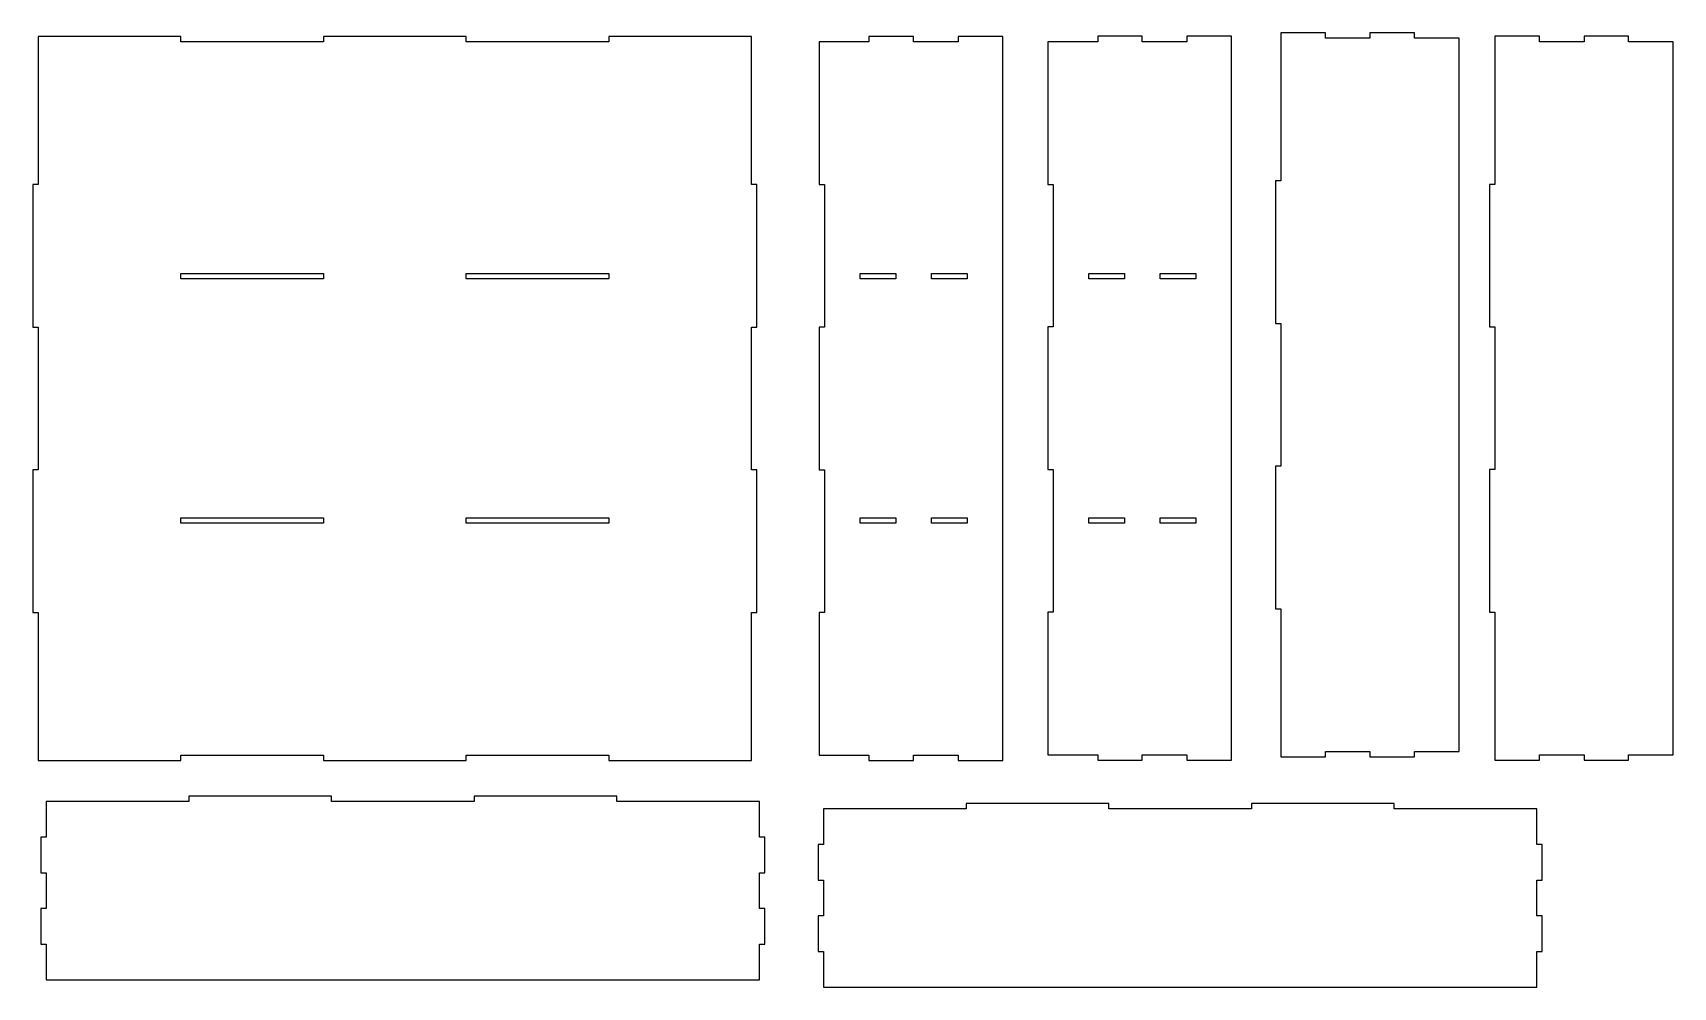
# Model space of a CAD drawing. Header units: millimetres. Extents: x 20 to 940, y 244 to 779.
import ezdxf

# ---------------------------------------------------------------- set-up
doc = ezdxf.new("R2010")
doc.units = ezdxf.units.MM
doc.layers.get('0').update_dxf_attribs({"linetype": 'CONTINUOUS'})

msp = doc.modelspace()

# ---------------------------------------------------------------- linework, layer by layer
at = {"color": 0}
for p, q in [((103.188, 776.665), (23.1772, 776.665)), ((23.1772, 776.665), (23.1772, 693.674)), ((103.188, 773.684), (103.188, 776.665)), ((183.134, 773.684), (103.188, 773.684)), ((263.143, 776.665), (183.134, 776.665)), ((183.134, 776.665), (183.134, 773.684)), ((263.143, 773.684), (263.143, 776.665)), ((343.154, 773.684), (263.143, 773.684)), ((423.164, 776.665), (343.154, 776.665)), ((343.154, 776.665), (343.154, 773.684)), ((423.164, 693.674), (423.164, 776.665)), ((489.077, 773.684), (461.073, 773.684)), ((461.073, 773.684), (461.073, 693.674)), ((514.096, 776.665), (489.077, 776.665)), ((489.077, 776.665), (489.077, 773.684)), ((514.096, 773.684), (514.096, 776.665)), ((539.052, 773.684), (514.096, 773.684)), ((564.07, 776.665), (539.052, 776.665)), ((539.052, 776.665), (539.052, 773.684)), ((564.07, 370.713), (564.07, 776.665)), ((617.347, 773.744), (589.343, 773.744)), ((589.343, 773.744), (589.343, 693.734)), ((642.366, 776.792), (617.347, 776.792)), ((617.347, 776.792), (617.347, 773.744)), ((642.366, 773.744), (642.366, 776.792)), ((667.385, 773.744), (642.366, 773.744)), ((692.337, 776.792), (667.385, 776.792)), ((667.385, 776.792), (667.385, 773.744)), ((692.337, 370.777), (692.337, 776.792)), ((745.112, 778.768), (720.094, 778.768)), ((720.094, 778.768), (720.094, 695.77)), ((745.112, 775.783), (745.112, 778.768)), ((770.068, 775.783), (745.112, 775.783)), ((795.084, 778.768), (770.068, 778.768)), ((770.068, 778.768), (770.068, 775.783)), ((795.084, 775.783), (795.084, 778.768)), ((820.106, 775.783), (795.084, 775.783)), ((820.106, 375.793), (820.106, 775.783)), ((865.124, 776.799), (840.108, 776.799)), ((840.108, 776.799), (840.108, 693.738)), ((865.124, 773.748), (865.124, 776.799)), ((890.143, 773.748), (865.124, 773.748)), ((915.098, 776.799), (890.143, 776.799)), ((890.143, 776.799), (890.143, 773.748)), ((915.098, 773.748), (915.098, 776.799)), ((940.117, 773.748), (915.098, 773.748)), ((940.117, 373.761), (940.117, 773.748)), ((23.1772, 693.674), (20.129, 693.674)), ((20.129, 693.674), (20.129, 613.724)), ((426.148, 693.674), (423.164, 693.674)), ((426.148, 613.724), (426.148, 693.674)), ((461.073, 693.674), (464.058, 693.674)), ((464.058, 693.674), (464.058, 613.724)), ((589.343, 693.734), (592.388, 693.734)), ((592.388, 693.734), (592.388, 613.791)), ((720.094, 695.77), (717.109, 695.77)), ((717.109, 695.77), (717.109, 615.763)), ((840.108, 693.738), (837.12, 693.738)), ((837.12, 693.738), (837.12, 613.795)), ((103.188, 640.711), (103.188, 643.7)), ((103.188, 643.7), (183.133, 643.7)), ((183.133, 640.711), (103.188, 640.711)), ((183.133, 643.7), (183.133, 640.711)), ((263.143, 640.711), (263.143, 643.7)), ((263.143, 643.7), (343.152, 643.7)), ((343.152, 640.711), (263.143, 640.711)), ((343.152, 643.7), (343.152, 640.711)), ((484.061, 640.711), (484.061, 643.7)), ((484.061, 643.7), (504.063, 643.7)), ((504.063, 640.711), (484.061, 640.711)), ((504.063, 643.7), (504.063, 640.711)), ((524.066, 640.711), (524.066, 643.7)), ((524.066, 643.7), (544.064, 643.7)), ((544.064, 640.711), (524.066, 640.711)), ((544.064, 643.7), (544.064, 640.711)), ((612.39, 640.775), (612.39, 643.759)), ((612.39, 643.759), (632.393, 643.759)), ((632.393, 640.775), (612.39, 640.775)), ((632.393, 643.759), (632.393, 640.775)), ((652.339, 640.782), (652.339, 643.763)), ((652.339, 643.763), (672.338, 643.763)), ((672.338, 640.782), (652.339, 640.782)), ((672.338, 643.763), (672.338, 640.782)), ((20.129, 613.724), (23.1772, 613.724)), ((23.1772, 613.724), (23.1772, 533.718)), ((423.164, 533.718), (423.164, 613.724)), ((423.164, 613.724), (426.148, 613.724)), ((464.058, 613.724), (461.073, 613.724)), ((461.073, 613.724), (461.073, 533.718)), ((592.388, 613.791), (589.343, 613.791)), ((589.343, 613.791), (589.343, 533.781)), ((717.109, 615.763), (720.094, 615.763)), ((720.094, 615.763), (720.094, 535.75)), ((837.12, 613.795), (840.108, 613.795)), ((840.108, 613.795), (840.108, 533.781)), ((23.1772, 533.718), (20.129, 533.718)), ((20.129, 533.718), (20.129, 453.707)), ((426.148, 533.718), (423.164, 533.718)), ((426.148, 453.707), (426.148, 533.718)), ((461.073, 533.718), (464.058, 533.718)), ((464.058, 533.718), (464.058, 453.707)), ((589.343, 533.781), (592.388, 533.781)), ((592.388, 533.781), (592.388, 453.771)), ((720.094, 535.75), (717.109, 535.75)), ((717.109, 535.75), (717.109, 455.739)), ((840.108, 533.781), (837.12, 533.781)), ((837.12, 533.781), (837.12, 453.771)), ((103.188, 503.682), (103.188, 506.73)), ((103.188, 506.73), (183.134, 506.73)), ((183.134, 506.73), (183.134, 503.682)), ((263.145, 503.682), (263.145, 506.73)), ((263.145, 506.73), (343.154, 506.73)), ((343.154, 506.73), (343.154, 503.682)), ((484.061, 506.73), (504.063, 506.73)), ((484.061, 503.682), (484.061, 506.73)), ((504.063, 506.73), (504.063, 503.682)), ((524.066, 503.682), (524.066, 506.73)), ((524.066, 506.73), (544.068, 506.73)), ((544.068, 506.73), (544.068, 503.682)), ((612.394, 506.797), (632.4, 506.797)), ((612.394, 503.745), (612.394, 506.797)), ((632.4, 506.797), (632.4, 503.745)), ((652.339, 503.749), (652.339, 506.797)), ((652.339, 506.797), (672.338, 506.797)), ((672.338, 506.797), (672.338, 503.749)), ((183.134, 503.682), (103.188, 503.682)), ((343.154, 503.682), (263.145, 503.682)), ((504.063, 503.682), (484.061, 503.682)), ((544.068, 503.682), (524.066, 503.682)), ((632.4, 503.745), (612.394, 503.745)), ((672.338, 503.749), (652.339, 503.749)), ((20.129, 453.707), (23.1772, 453.707)), ((23.1772, 453.707), (23.1772, 370.713)), ((423.164, 370.713), (423.164, 453.707)), ((423.164, 453.707), (426.148, 453.707)), ((464.058, 453.707), (461.073, 453.707)), ((461.073, 453.707), (461.073, 373.698)), ((592.388, 453.771), (589.343, 453.771)), ((589.343, 453.771), (589.343, 373.761)), ((717.109, 455.739), (720.094, 455.739)), ((720.094, 455.739), (720.094, 372.745)), ((837.12, 453.771), (840.108, 453.771)), ((840.108, 453.771), (840.108, 370.777)), ((23.1772, 370.713), (103.188, 370.713)), ((103.188, 370.713), (103.188, 373.698)), ((103.188, 373.698), (183.134, 373.698)), ((183.134, 373.698), (183.134, 370.713)), ((183.134, 370.713), (263.143, 370.713)), ((263.143, 370.713), (263.143, 373.698)), ((263.143, 373.698), (343.154, 373.698)), ((343.154, 373.698), (343.154, 370.713)), ((343.154, 370.713), (423.164, 370.713)), ((461.073, 373.698), (489.077, 373.698)), ((489.077, 373.698), (489.077, 370.713)), ((489.077, 370.713), (514.096, 370.713)), ((514.096, 373.698), (539.052, 373.698)), ((514.096, 370.713), (514.096, 373.698)), ((539.052, 373.698), (539.052, 370.713)), ((539.052, 370.713), (564.07, 370.713)), ((589.343, 373.761), (617.347, 373.761)), ((617.347, 373.761), (617.347, 370.777)), ((617.347, 370.777), (642.366, 370.777)), ((642.366, 373.761), (667.385, 373.761)), ((642.366, 370.777), (642.366, 373.761)), ((667.385, 373.761), (667.385, 370.777)), ((667.385, 370.777), (692.337, 370.777)), ((720.094, 372.745), (745.112, 372.745)), ((745.112, 372.745), (745.112, 375.793)), ((745.112, 375.793), (770.068, 375.793)), ((770.068, 375.793), (770.068, 372.745)), ((770.068, 372.745), (795.084, 372.745)), ((795.084, 372.745), (795.084, 375.793)), ((795.084, 375.793), (820.106, 375.793)), ((840.108, 370.777), (865.124, 370.777)), ((865.124, 370.777), (865.124, 373.761)), ((865.124, 373.761), (890.143, 373.761)), ((890.143, 373.761), (890.143, 370.777)), ((890.143, 370.777), (915.098, 370.777)), ((915.098, 370.777), (915.098, 373.761)), ((915.098, 373.761), (940.117, 373.761)), ((187.642, 350.584), (107.633, 350.584)), ((107.633, 350.584), (107.633, 347.599)), ((187.642, 347.599), (187.642, 350.584)), ((347.663, 350.584), (267.652, 350.584)), ((267.652, 350.584), (267.652, 347.599)), ((347.663, 347.599), (347.663, 350.584)), ((107.633, 347.599), (27.6228, 347.599)), ((27.6228, 347.599), (27.6228, 327.597)), ((267.652, 347.599), (187.642, 347.599)), ((427.673, 347.599), (347.663, 347.599)), ((427.673, 327.597), (427.673, 347.599)), ((543.56, 343.535), (463.55, 343.535)), ((463.55, 343.535), (463.55, 323.533)), ((623.566, 346.519), (543.56, 346.519)), ((543.56, 346.519), (543.56, 343.535)), ((623.566, 343.535), (623.566, 346.519)), ((703.58, 343.535), (623.566, 343.535)), ((783.59, 346.519), (703.58, 346.519)), ((703.58, 346.519), (703.58, 343.535)), ((783.59, 343.535), (783.59, 346.519)), ((863.6, 343.535), (783.59, 343.535)), ((863.6, 323.533), (863.6, 343.535)), ((27.6228, 327.597), (24.6379, 327.597)), ((24.6379, 327.597), (24.6379, 307.595)), ((430.657, 327.597), (427.673, 327.597)), ((430.657, 307.595), (430.657, 327.597)), ((463.55, 323.533), (460.566, 323.533)), ((460.566, 323.533), (460.566, 303.529)), ((866.584, 323.533), (863.6, 323.533)), ((866.584, 303.529), (866.584, 323.533)), ((24.6379, 307.595), (27.6228, 307.595)), ((27.6228, 307.595), (27.6228, 287.591)), ((427.673, 287.591), (427.673, 307.595)), ((427.673, 307.595), (430.657, 307.595)), ((460.566, 303.529), (463.55, 303.529)), ((463.55, 303.529), (463.55, 283.527)), ((863.6, 283.527), (863.6, 303.529)), ((863.6, 303.529), (866.584, 303.529)), ((27.6228, 287.591), (24.6379, 287.591)), ((24.6379, 287.591), (24.6379, 267.589)), ((430.657, 287.591), (427.673, 287.591)), ((430.657, 267.589), (430.657, 287.591)), ((463.55, 283.527), (460.566, 283.527)), ((460.566, 283.527), (460.566, 263.525)), ((866.584, 283.527), (863.6, 283.527)), ((866.584, 263.525), (866.584, 283.527)), ((24.6379, 267.589), (27.6228, 267.589)), ((27.6228, 267.589), (27.6228, 247.587)), ((427.673, 247.587), (427.673, 267.589)), ((427.673, 267.589), (430.657, 267.589)), ((460.566, 263.525), (463.55, 263.525)), ((463.55, 263.525), (463.55, 243.523)), ((863.6, 243.523), (863.6, 263.525)), ((863.6, 263.525), (866.584, 263.525)), ((27.6228, 247.587), (427.673, 247.587)), ((463.55, 243.523), (863.6, 243.523))]:
    msp.add_line(p, q, dxfattribs=at)

doc.saveas('drawing.dxf')
